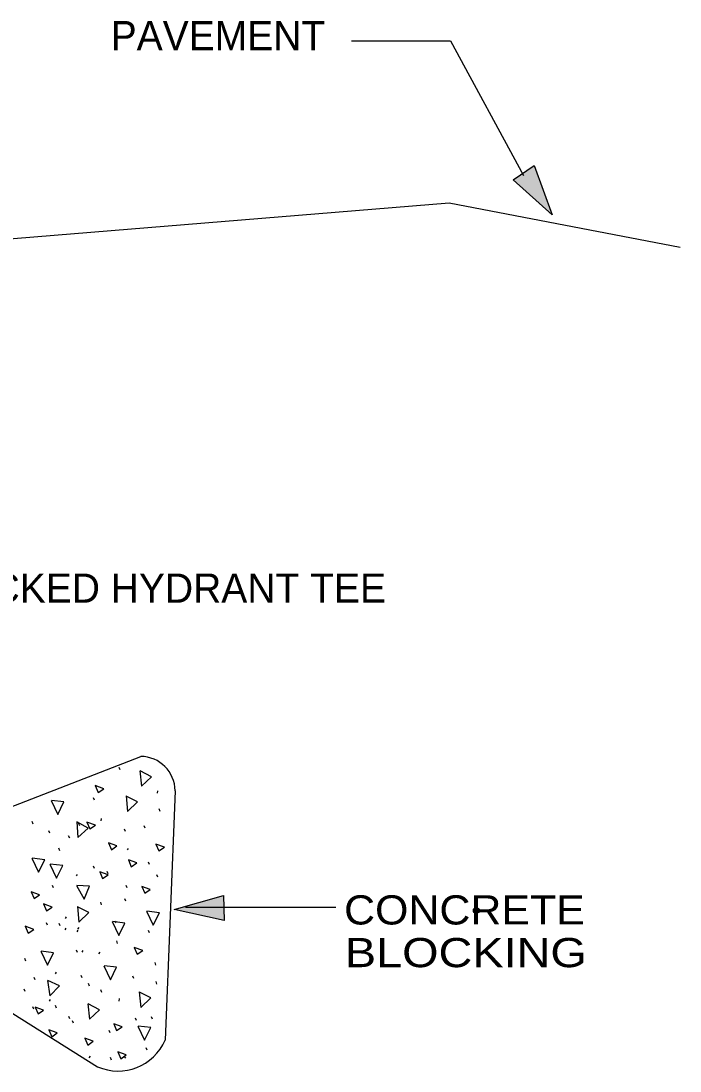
# Model space of a CAD drawing. Extents: x -7212 to 22381, y -5981 to 22381.
# Drawn here: x 5435 to 7921, y -3890 to 68 of the extents above; entities that cross this region are included whole.
import ezdxf

# ---------------------------------------------------------------- set-up
doc = ezdxf.new("R2010")
doc.units = 0
doc.header["$LTSCALE"] = 44
doc.header["$PDMODE"] = 32
doc.header["$PDSIZE"] = 22
doc.layers.add('8', color=7, linetype='Continuous', lineweight=25)

msp = doc.modelspace()

# ---------------------------------------------------------------- hatches: boundary and pattern name
at = {"layer": '8'}
for points in [[(7371.03, -476.4), (7439.15, -662.21), (7291.6, -530.31)], [(6201.46, -3322.34), (6013.14, -3280.3), (6199.09, -3228.77)]]:
    msp.add_hatch(color=256, dxfattribs=at).paths.add_polyline_path(points)

# ---------------------------------------------------------------- linework, layer by layer
for p, q in [((5317.3, -2925.54), (5886.68, -2704.08)), ((5804.52, -2744.43), (5808.21, -2753.72)), ((5949.64, -2842.48), (5951.02, -2833.4)), ((6016.51, -2833.41), (5979.14, -3773.94)), ((5707.59, -2858.37), (5711.28, -2867.66)), ((5954.79, -2900.54), (5958.48, -2909.82)), ((5476.54, -2948.53), (5480.24, -2957.82)), ((5651.03, -2954.71), (5655.3, -2963.75)), ((5737.34, -2946.8), (5738.71, -2937.72)), ((5898.28, -2964.2), (5901.98, -2973.48)), ((5539.49, -2982.99), (5543.18, -2992.28)), ((5613.54, -3002.2), (5617.8, -3011.24)), ((5824.68, -2976.58), (5828.38, -2985.86)), ((5576.79, -3048.88), (5580.49, -3058.17)), ((5836.8, -3056.44), (5841.1, -3050.51)), ((5707.49, -3116.29), (5711.19, -3125.57)), ((5914.79, -3100.78), (5918.48, -3110.06)), ((5644.49, -3154.37), (5648.97, -3148.58)), ((5759.03, -3136.23), (5762.73, -3145.51)), ((5946.85, -3149.15), (5950.54, -3158.43)), ((5553.46, -3189.14), (5557.15, -3198.43)), ((5830.64, -3189.14), (5834.33, -3198.42)), ((5825.19, -3239.07), (5828.88, -3248.36)), ((5734.54, -3253.47), (5738.24, -3262.75)), ((6055.79, -3272.4), (6623.31, -3272.4)), ((5603.34, -3314.86), (5607.26, -3308.68)), ((5530.12, -3329.4), (5533.81, -3338.69)), ((5577.35, -3331.89), (5581.62, -3340.92)), ((5601.31, -3357.23), (5605.79, -3351.44)), ((5647.56, -3365.25), (5651.48, -3359.07)), ((5650.12, -3354.83), (5654.42, -3348.91)), ((5791.38, -3331), (5795.68, -3325.07)), ((5914.69, -3358.7), (5918.39, -3367.98)), ((5794.88, -3399.6), (5798.57, -3408.88)), ((5643.84, -3432.81), (5647.53, -3442.1)), ((5665.8, -3441.86), (5670.1, -3435.94)), ((5729.39, -3447.64), (5733.69, -3441.72)), ((5448.56, -3464.57), (5452.25, -3473.86)), ((5939.49, -3481.17), (5943.18, -3490.45)), ((5565.08, -3523.56), (5569, -3517.38)), ((5484.06, -3536.01), (5487.76, -3545.29)), ((5660.64, -3527.98), (5664.33, -3537.27)), ((5689.2, -3558.96), (5692.89, -3568.24)), ((5856.13, -3530.38), (5859.82, -3539.66)), ((5943.25, -3552.84), (5946.95, -3562.12)), ((5275.65, -3592.91), (5724.11, -3873.76)), ((5446.49, -3579.94), (5450.18, -3589.23)), ((5734.88, -3582.85), (5738.57, -3592.13)), ((5542.99, -3626.63), (5546.91, -3620.45)), ((5805.76, -3626.03), (5807.14, -3616.95)), ((5478.59, -3646.28), (5482.28, -3655.56)), ((5563.71, -3641.92), (5567.4, -3651.2)), ((5614.96, -3682.49), (5618.65, -3691.77)), ((5628.66, -3698.68), (5632.35, -3707.97)), ((5865.6, -3688.68), (5869.29, -3697.97)), ((5925.76, -3683.94), (5929.45, -3693.22)), ((5766.94, -3735.64), (5770.63, -3744.92)), ((5692.92, -3839.98), (5697.22, -3834.06)), ((5771.75, -3838.03), (5775.44, -3847.32)), ((5826.48, -3841.8), (5830.78, -3835.87)), ((5906.11, -3800.46), (5909.81, -3809.75))]:
    msp.add_line(p, q, dxfattribs=at)
for points in [[(6681.44, -6.33), (7055.13, -6.33), (7330.7, -514.53)], [(5343.98, -757.49), (7049.91, -618.05), (7920.81, -785.15)], [(5884.05, -2758.08), (5889.79, -2816.35), (5927.58, -2780.3), (5884.99, -2758.47)], [(5548.77, -2869.67), (5574.09, -2922.46), (5597.27, -2875.66), (5549.78, -2869.71)], [(5831.34, -2852.78), (5837.08, -2911.05), (5874.87, -2875), (5832.28, -2853.16)], [(5645.4, -2950.64), (5649.31, -3009.06), (5688.22, -2974.21), (5646.33, -2951.05)], [(5476.37, -3087.16), (5501.69, -3139.95), (5524.88, -3093.15), (5477.39, -3087.2)], [(5544.46, -3109.6), (5569.78, -3162.39), (5592.97, -3115.58), (5545.48, -3109.64)], [(5645.19, -3190.26), (5673.75, -3241.37), (5693.97, -3193.22), (5646.2, -3190.24)], [(5647.77, -3269.88), (5653.5, -3328.14), (5691.3, -3292.09), (5648.7, -3270.26)], [(5908.74, -3287.71), (5934.06, -3340.5), (5957.25, -3293.7), (5909.76, -3287.75)], [(5778.92, -3325.89), (5804.24, -3378.68), (5827.42, -3331.88), (5779.93, -3325.93)], [(5509.88, -3437.98), (5535.19, -3490.77), (5558.38, -3443.97), (5510.89, -3438.02)], [(5747.4, -3492.81), (5772.72, -3545.6), (5795.9, -3498.79), (5748.41, -3492.85)], [(5535.11, -3548.59), (5544.46, -3606.39), (5579.94, -3568.05), (5536.07, -3548.92)], [(5881.41, -3591.66), (5887.15, -3649.93), (5924.94, -3613.88), (5882.35, -3592.05)], [(5687.46, -3636.33), (5693.2, -3694.59), (5731, -3658.54), (5688.4, -3636.71)], [(5876.01, -3720.04), (5901.33, -3772.83), (5924.51, -3726.03), (5877.02, -3720.08)]]:
    msp.add_lwpolyline(points, dxfattribs=at)
for points in [[(7371.03, -476.4), (7439.15, -662.21), (7291.6, -530.31)], [(5715.28, -2814.2), (5726.44, -2840.03), (5747.32, -2825.63)], [(5683.78, -2951.37), (5694.94, -2977.2), (5715.82, -2962.8)], [(5765.29, -3029.85), (5776.45, -3055.68), (5797.33, -3041.28)], [(5944.3, -3034.31), (5955.46, -3060.14), (5976.34, -3045.73)], [(5840.17, -3093.74), (5851.33, -3119.57), (5872.21, -3105.16)], [(5732, -3138.62), (5743.16, -3164.45), (5764.04, -3150.05)], [(5890.98, -3193.78), (5902.14, -3219.61), (5923.02, -3205.21)], [(5473.18, -3213.78), (5484.33, -3239.61), (5505.21, -3225.2)], [(6201.46, -3322.34), (6013.14, -3280.3), (6199.09, -3228.77)], [(5520.31, -3260.1), (5531.46, -3285.93), (5552.34, -3271.52)], [(5451.31, -3344.29), (5462.47, -3370.13), (5483.35, -3355.72)], [(5862.39, -3424), (5873.54, -3449.84), (5894.42, -3435.43)], [(5488.4, -3648.8), (5499.56, -3674.63), (5520.44, -3660.22)], [(5784.93, -3711.5), (5796.09, -3737.33), (5816.97, -3722.93)], [(5539.9, -3734.92), (5551.06, -3760.75), (5571.94, -3746.34)], [(5675.98, -3766.33), (5687.14, -3792.16), (5708.02, -3777.76)], [(5800.42, -3817.85), (5811.58, -3843.68), (5832.46, -3829.28)]]:
    msp.add_lwpolyline(points, close=True, dxfattribs=at)
for centre, radius, start, end in [((5885.87, -2834.73), 130.64, 0.5774, 89.64305), ((5801.11, -3694.77), 194.84, 246.72445, 336.02506)]:
    msp.add_arc(centre, radius, start, end, dxfattribs=at)
msp.add_point((7152.61, -3284.51), dxfattribs=at)

# ---------------------------------------------------------------- texts
for s, p in [('PAVEMENT', (5773.47, -42.19)), ('LOCKED HYDRANT TEE', (5128.15, -2124.6))]:
    msp.add_text(s, height=110, dxfattribs=at).set_placement(p)
for s, width, p in [('CONCRETE', 1.1, (6653.79, -3337.43)), ('BLOCKING', 1.2, (6656.87, -3498.32))]:
    msp.add_text(s, height=110, dxfattribs=dict(at, width=width)).set_placement(p)

doc.saveas('drawing.dxf')
